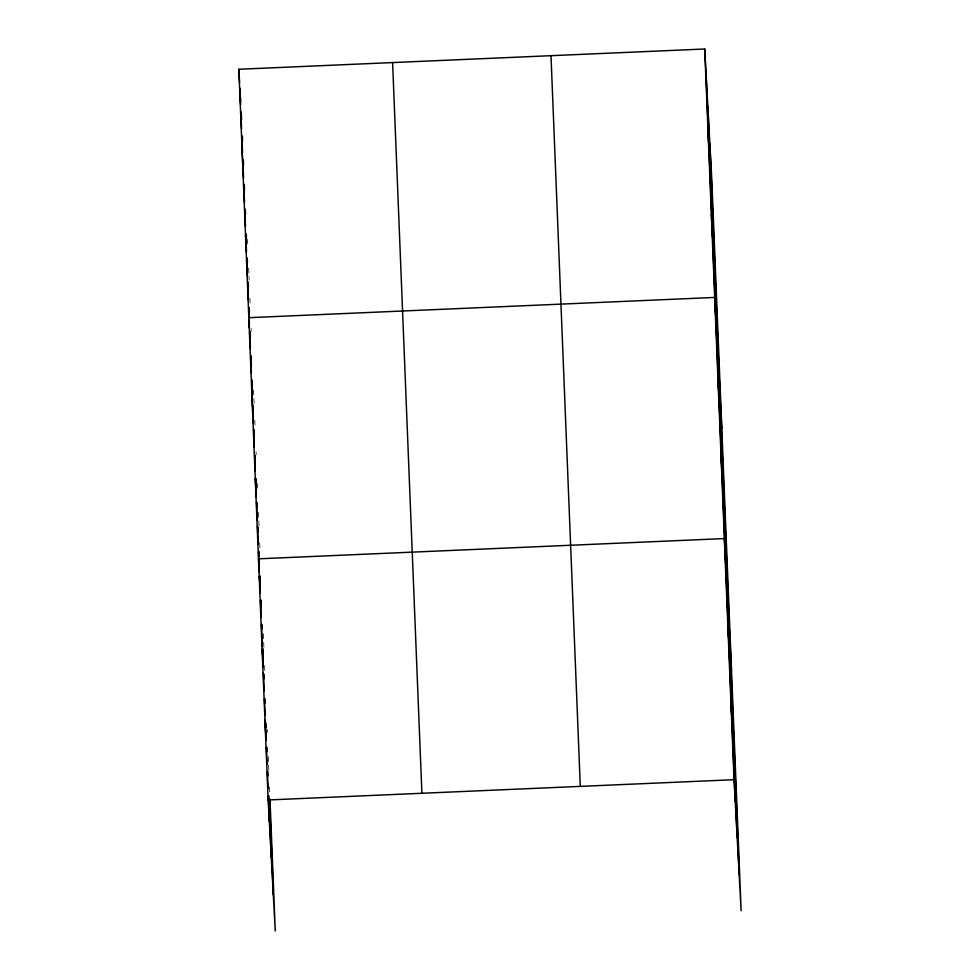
<?xml version="1.0" encoding="UTF-8"?>
<svg xmlns="http://www.w3.org/2000/svg" width="980" height="980" viewBox="0 0 980 980"><rect width="100%" height="100%" fill="white"/><g stroke="black" fill="none" stroke-linecap="round" stroke-linejoin="round"><path stroke-width="0.73" stroke-dasharray="4.9 3.68" d="M247.536 239.451L247.72 243.971M248.687 268.055L249.165 280.108M249.888 298.177L250.194 305.699M251.101 328.288L251.223 331.301M253.575 390.016L254.114 403.564M254.775 420.138L255.082 427.66M256.05 451.768L256.172 454.806M257.324 483.618L257.507 488.175M258.487 512.43L259.026 526.089M259.7 542.761L260.006 550.344M263.351 633.754L263.889 647.413M264.625 665.604L264.931 673.187M267.185 729.304L267.295 732.33M268.275 756.597L268.826 770.243M269.488 786.928L269.794 794.511"/><path stroke-width="1.47" d="M269.978 799.055L275.27 931L268.165 799.962L238.863 69.261L704.73 49L711.835 180.038L741.137 910.739L734.032 779.7L704.73 49M268.165 799.962L734.032 779.7M708.05 131.81L709.238 153.64M711.37 214.62L712.558 236.462M721.795 428.481L714.689 297.442L248.834 317.692L249.386 327.884M717.923 377.815L719.1 399.644M721.145 458.187L722.321 480.029M731.46 669.61L724.367 538.571L258.5 558.821L259.21 571.928M727.589 618.944L728.777 640.773M730.811 699.316L731.999 721.158M238.863 69.261L239.573 82.357M239.892 88.188L240.614 101.602M241.19 112.112L241.595 119.621M242.183 152.072L243.371 173.901M245.514 234.882L246.458 252.35M249.618 332.257L250.415 347.043M250.905 356.046L251.395 365.062M252.362 382.996L252.203 380.02L252.326 384.675M252.056 398.076L253.232 419.906M255.278 478.448L256.307 497.375M259.443 576.289L260.166 589.666M260.741 600.177L261.146 607.686M261.721 639.205L262.113 646.482M262.273 649.397L262.91 661.035M264.943 719.577L266.046 739.961M709.875 143.999L739.177 874.699M707.866 106.869L737.168 837.569M705.918 70.83L735.221 801.53M550.993 55.689L580.295 786.377M392.6 62.573L421.902 793.273M269.488 799.423L273.322 894.961M242.366 136.171L242.55 140.679M243.334 160.255L243.506 164.775M244.302 184.35L244.535 190.365M245.319 209.941L245.502 214.461M246.286 234.036L246.47 238.557M247.254 258.132L247.438 262.64M248.222 282.216L248.406 286.736M249.251 307.818L249.435 312.326M250.219 331.901L250.39 336.422M251.174 355.997L251.358 360.518M253.183 405.904L253.306 408.93M254.151 430.159L254.335 434.716M255.192 455.945L255.315 458.983M256.099 478.693L256.282 483.238M257.079 502.961L257.25 507.505M258.046 527.228L258.23 531.773M259.014 551.483L259.198 556.04M259.994 575.75L260.178 580.307M260.962 600.017L261.146 604.562M261.942 624.285L262.125 628.829M262.91 648.552L263.154 654.615M263.951 674.326L264.122 678.883M264.918 698.593L265.102 703.138M265.886 722.86L266.07 727.405M266.866 747.128L267.05 751.672M267.834 771.383L268.018 775.939M268.814 795.65L271.301 857.831M240.051 91.091L240.59 104.64M240.896 112.173L241.558 128.735M241.864 136.269L242.525 152.831M242.832 160.353L243.555 178.421M243.787 184.448L244.522 202.517M244.755 208.532L245.49 226.601M245.784 234.134L246.446 250.696M246.752 258.218L247.475 276.286M247.72 282.314L248.442 300.382M248.749 307.916L249.41 324.478M249.716 332L250.378 348.635M250.684 356.218L251.346 372.89M251.652 380.473L252.326 397.157M252.632 404.74L253.355 422.944M253.6 429.007L254.335 447.199M254.641 454.781L255.302 471.466M255.609 479.049L256.282 495.733M256.515 501.797L257.25 520M257.495 526.064L258.218 544.268M258.524 551.85L259.198 568.523M259.504 576.105L260.166 592.79M260.472 600.373L261.146 617.057M261.452 624.64L262.175 642.843M262.42 648.907L263.154 667.098M263.387 673.174L264.122 691.365M264.429 698.948L265.09 715.633M265.396 723.216L266.07 739.9M266.376 747.483L267.038 764.155M267.344 771.738L268.018 788.422M268.324 796.005L269.353 821.791"/></g></svg>
